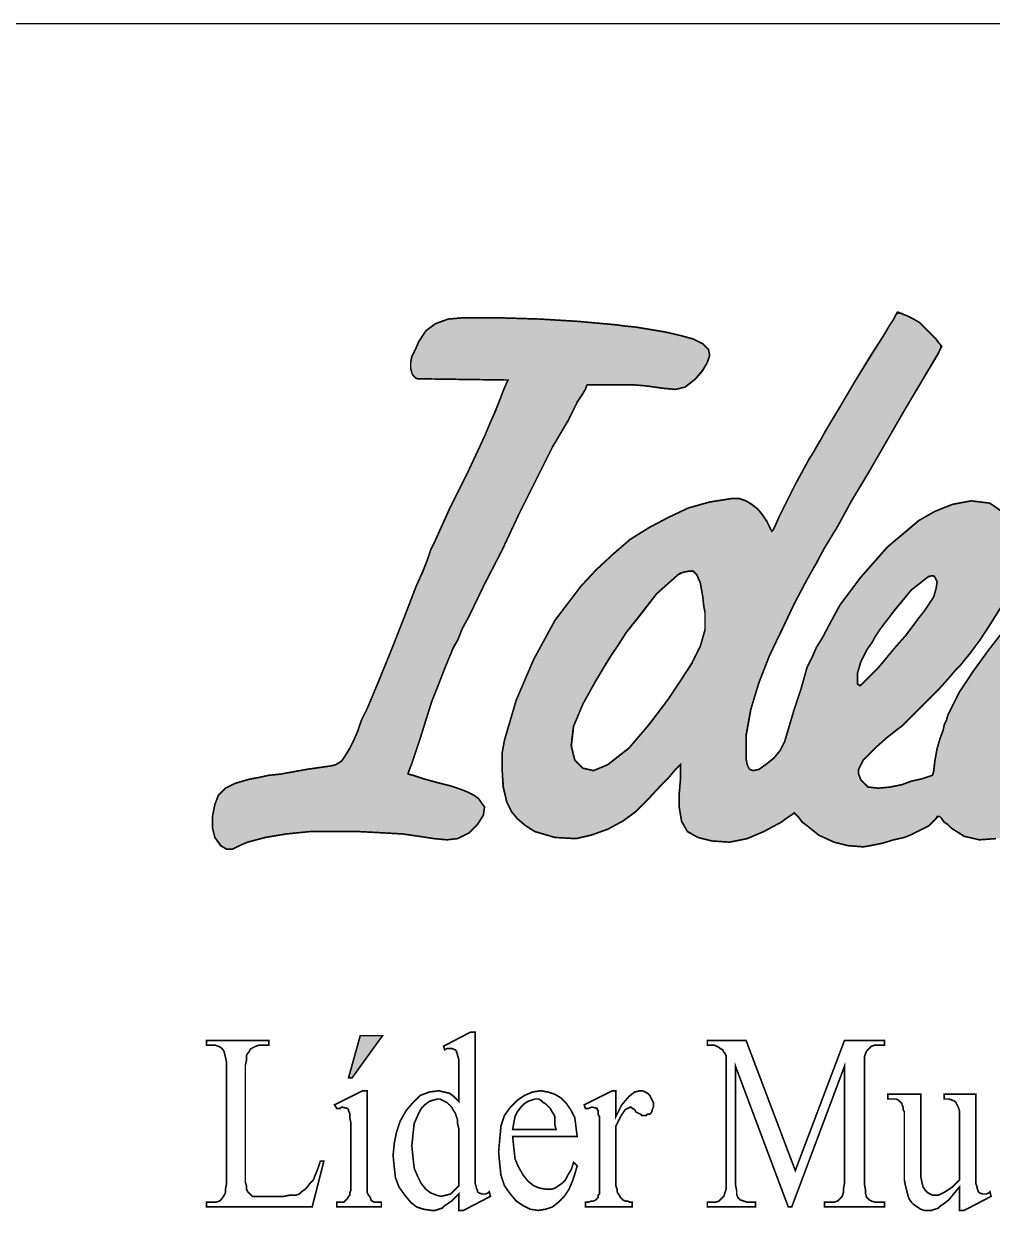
# Model space of a CAD drawing. Extents: x -87147 to -82947, y 23571 to 29511.
# Drawn here: x -86236.7 to -85987, y 24365.4 to 24671.5 of the extents above; entities that cross this region are included whole.
import ezdxf

# ---------------------------------------------------------------- set-up
doc = ezdxf.new("R2010")
doc.units = 0
doc.header["$LTSCALE"] = 200
doc.header["$MEASUREMENT"] = 0
doc.layers.get('0').update_dxf_attribs({"linetype": 'CONTINUOUS'})
for name, color, linetype in [('CAMADA_1', 7, 'CONTINUOUS'), ('FINA', 7, 'CONTINUOUS'), ('RAHMEN07', 5, 'CONTINUOUS')]:
    doc.layers.add(name, color=color, linetype=linetype)

msp = doc.modelspace()

# ---------------------------------------------------------------- hatches: boundary and pattern name
at = {"linetype": 'CONTINUOUS'}
h = msp.add_hatch(color=5, dxfattribs=at)
h.paths.add_polyline_path([(-86044.456, 24508.584), (-86047.177, 24501.631), (-86049.293, 24494.677), (-86050.502, 24488.026), (-86050.502, 24481.98), (-86050.2, 24480.468), (-86049.595, 24479.259), (-86048.689, 24478.956), (-86047.177, 24479.259), (-86045.06, 24480.77), (-86043.246, 24482.282), (-86041.735, 24484.096), (-86040.526, 24486.515), (-86039.619, 24489.538), (-86038.107, 24494.677), (-86036.293, 24500.119), (-86034.781, 24505.561), (-86034.177, 24506.77), (-86033.27, 24508.584), (-86032.363, 24510.7), (-86030.851, 24513.119), (-86028.13, 24518.259), (-86026.316, 24521.584), (-86020.874, 24528.84), (-86013.921, 24536.7), (-86009.991, 24540.026), (-86006.061, 24543.351), (-86001.828, 24545.77), (-85997.293, 24547.584), (-85992.456, 24548.491), (-85987.619, 24547.886), (-85983.688, 24545.165), (-85980.665, 24540.933), (-85979.759, 24536.7), (-85980.363, 24531.863), (-85982.177, 24527.026), (-85984.294, 24521.886), (-85987.317, 24517.049), (-85990.037, 24512.816), (-85992.758, 24509.189), (-85995.177, 24506.166), (-85996.387, 24504.956), (-85998.201, 24502.84), (-86000.619, 24500.119), (-86003.34, 24497.399), (-86006.061, 24494.677), (-86008.48, 24492.258), (-86010.294, 24490.445), (-86011.503, 24489.538), (-86014.223, 24487.421), (-86016.945, 24485.003), (-86019.06, 24482.887), (-86020.27, 24481.677), (-86020.874, 24480.468), (-86021.479, 24479.259), (-86021.479, 24478.05), (-86020.874, 24476.538), (-86019.06, 24474.724), (-86016.34, 24474.422), (-86013.317, 24474.724), (-86010.294, 24475.328), (-86007.875, 24476.236), (-86005.154, 24476.841), (-86003.34, 24477.445), (-86002.433, 24477.747), (-86002.13, 24478.654), (-86001.828, 24481.375), (-86001.224, 24484.701), (-86000.317, 24487.724), (-85999.712, 24489.235), (-85999.41, 24490.747), (-85998.804, 24491.956), (-85998.503, 24493.166), (-85995.479, 24499.212), (-85991.851, 24504.654), (-85987.921, 24510.096), (-85983.688, 24515.538), (-85974.015, 24525.515), (-85963.433, 24534.886), (-85958.898, 24538.514), (-85954.363, 24541.235), (-85949.526, 24543.653), (-85944.386, 24544.863), (-85939.852, 24545.165), (-85934.41, 24544.561), (-85931.689, 24543.653), (-85929.875, 24542.445), (-85928.665, 24540.933), (-85928.363, 24538.514), (-85928.665, 24537.305), (-85928.968, 24536.096), (-85929.27, 24535.189), (-85929.27, 24533.677), (-85928.968, 24532.77), (-85927.759, 24531.561), (-85926.851, 24531.561), (-85925.642, 24531.863), (-85923.95, 24532.71), (-85922.057, 24532.079), (-85920.758, 24530.129), (-85921.108, 24527.329), (-85921.712, 24523.7), (-85922.922, 24519.77), (-85924.433, 24515.538), (-85926.247, 24511.305), (-85927.456, 24507.375), (-85928.968, 24504.654), (-85929.573, 24503.142), (-85931.084, 24499.817), (-85932.596, 24496.491), (-85934.107, 24493.166), (-85935.619, 24489.84), (-85936.224, 24488.329), (-85936.829, 24486.515), (-85937.131, 24484.701), (-85937.131, 24482.887), (-85936.829, 24481.677), (-85935.922, 24481.073), (-85934.712, 24481.375), (-85933.503, 24481.98), (-85930.479, 24485.003), (-85927.456, 24489.235), (-85924.736, 24493.77), (-85922.922, 24497.399), (-85916.271, 24510.398), (-85909.62, 24523.7), (-85902.968, 24537.002), (-85896.317, 24550.003), (-85893.596, 24555.142), (-85890.573, 24560.886), (-85886.945, 24567.235), (-85882.713, 24573.584), (-85878.177, 24579.933), (-85873.341, 24585.375), (-85868.201, 24589.607), (-85862.759, 24592.631), (-85859.736, 24593.537), (-85856.713, 24593.537), (-85853.689, 24592.932), (-85851.573, 24591.118), (-85850.062, 24587.793), (-85849.759, 24583.863), (-85850.364, 24580.235), (-85851.573, 24576.002), (-85854.596, 24567.84), (-85858.224, 24559.979), (-85862.155, 24552.421), (-85866.69, 24545.165), (-85868.201, 24542.747), (-85870.922, 24539.119), (-85874.55, 24534.282), (-85879.085, 24528.538), (-85888.457, 24516.143), (-85896.922, 24504.654), (-85901.154, 24498.305), (-85904.48, 24491.956), (-85906.597, 24485.306), (-85907.503, 24478.05), (-85907.201, 24474.422), (-85906.597, 24470.189), (-85905.387, 24465.957), (-85902.968, 24462.934), (-85902.364, 24462.631), (-85901.759, 24462.026), (-85901.154, 24461.724), (-85900.246, 24461.269), (-85899.139, 24459.608), (-85899.643, 24458.096), (-85900.126, 24456.645), (-85900.852, 24456.281), (-85901.457, 24455.678), (-85905.084, 24453.561), (-85909.317, 24452.957), (-85913.55, 24453.864), (-85917.177, 24455.678), (-85919.596, 24457.491), (-85921.108, 24459.911), (-85922.014, 24462.631), (-85922.619, 24465.957), (-85922.922, 24468.374), (-85922.922, 24470.491), (-85923.3, 24473.136), (-85924.131, 24472.305), (-85925.945, 24470.189), (-85928.665, 24467.771), (-85930.782, 24465.654), (-85932.144, 24464.293), (-85933.503, 24463.84), (-85934.107, 24463.235), (-85937.735, 24461.421), (-85941.968, 24460.514), (-85946.2, 24460.817), (-85950.433, 24462.631), (-85951.34, 24463.538), (-85952.549, 24464.748), (-85953.456, 24466.561), (-85954.062, 24468.374), (-85954.665, 24468.98), (-85954.062, 24470.189), (-85953.766, 24483.182), (-85956.177, 24480.77), (-85958.596, 24478.05), (-85961.317, 24475.328), (-85966.154, 24470.491), (-85970.991, 24466.863), (-85976.131, 24463.84), (-85982.177, 24462.026), (-85986.108, 24461.421), (-85990.34, 24461.12), (-85994.27, 24462.026), (-85997.596, 24464.143), (-85998.503, 24465.049), (-85999.41, 24465.654), (-86000.014, 24466.561), (-86000.619, 24467.166), (-86000.922, 24467.166), (-86002.433, 24465.654), (-86003.34, 24464.748), (-86004.549, 24464.143), (-86006.363, 24463.235), (-86008.177, 24462.328), (-86009.689, 24461.724), (-86012.41, 24461.12), (-86015.433, 24460.212), (-86018.456, 24459.608), (-86020.27, 24459.305), (-86024.201, 24459.608), (-86027.828, 24460.514), (-86031.758, 24462.328), (-86034.781, 24464.748), (-86035.991, 24465.654), (-86036.898, 24466.863), (-86037.804, 24467.771), (-86038.047, 24468.012), (-86039.317, 24467.166), (-86040.223, 24466.561), (-86041.432, 24465.654), (-86045.968, 24463.235), (-86050.2, 24461.421), (-86054.736, 24460.514), (-86059.27, 24460.817), (-86062.898, 24461.724), (-86065.619, 24463.235), (-86067.13, 24465.957), (-86067.735, 24469.584), (-86067.735, 24472.91), (-86067.432, 24476.538), (-86067.432, 24479.259), (-86067.432, 24480.468), (-86068.944, 24478.956), (-86070.455, 24477.142), (-86072.269, 24475.328), (-86076.2, 24471.096), (-86078.921, 24468.374), (-86082.246, 24465.957), (-86086.177, 24463.84), (-86090.409, 24462.328), (-86094.339, 24461.421), (-86099.781, 24461.724), (-86104.921, 24463.235), (-86107.34, 24464.748), (-86109.456, 24466.561), (-86110.967, 24468.374), (-86112.177, 24470.794), (-86113.084, 24474.724), (-86113.386, 24479.259), (-86113.386, 24483.492), (-86112.781, 24486.817), (-86109.758, 24497.096), (-86105.223, 24507.677), (-86099.781, 24517.653), (-86093.13, 24526.421), (-86089.2, 24530.654), (-86084.968, 24534.584), (-86080.432, 24538.514), (-86075.595, 24541.537), (-86070.455, 24544.259), (-86065.316, 24546.676), (-86059.875, 24548.189), (-86054.13, 24549.095), (-86052.316, 24549.095), (-86050.502, 24548.491), (-86048.991, 24547.584), (-86047.479, 24546.374), (-86046.27, 24544.863), (-86045.06, 24543.049), (-86044.154, 24541.235), (-86043.851, 24540.631), (-86043.549, 24540.933), (-86042.945, 24542.142), (-86042.037, 24544.259), (-86040.828, 24546.676), (-86037.804, 24552.723), (-86034.177, 24559.375), (-86033.572, 24560.281), (-86032.665, 24561.794), (-86031.456, 24563.909), (-86029.944, 24566.631), (-86026.316, 24572.677), (-86022.387, 24579.328), (-86018.456, 24585.677), (-86014.828, 24591.421), (-86013.619, 24593.537), (-86012.41, 24595.351), (-86011.442, 24597.286), (-86009.991, 24596.56), (-86009.084, 24596.258), (-86007.27, 24595.351), (-86005.758, 24594.445), (-86004.247, 24592.932), (-86002.433, 24591.118), (-86001.526, 24590.212), (-86000.921, 24589.305), (-86000.015, 24588.397), (-86000.921, 24586.584), (-86009.689, 24571.77), (-86018.758, 24556.049), (-86023.293, 24548.491), (-86026.921, 24541.839), (-86030.247, 24536.398), (-86032.363, 24532.468), (-86035.084, 24527.63), (-86038.107, 24521.886), (-86041.131, 24515.538)])
h.paths.add_polyline_path([(-85891.782, 24530.049), (-85891.782, 24531.561), (-85890.876, 24534.282), (-85889.968, 24537.002), (-85889.061, 24538.816), (-85887.55, 24541.839), (-85885.736, 24545.77), (-85883.62, 24550.003), (-85881.201, 24554.538), (-85878.48, 24559.072), (-85876.061, 24563.002), (-85873.643, 24566.631), (-85871.224, 24569.048), (-85870.318, 24569.956), (-85869.107, 24571.165), (-85868.201, 24571.165), (-85868.504, 24570.561), (-85869.108, 24568.445), (-85870.317, 24565.421), (-85871.829, 24562.095), (-85873.341, 24558.771), (-85874.852, 24555.444), (-85876.061, 24552.723), (-85876.968, 24550.909), (-85879.689, 24545.77), (-85882.713, 24540.328), (-85886.34, 24535.189), (-85890.876, 24530.654)], flags=16)
h.paths.add_polyline_path([(-85951.038, 24519.77), (-85952.247, 24518.561), (-85954.363, 24516.444), (-85956.479, 24514.329), (-85958.596, 24512.212), (-85959.805, 24510.7), (-85961.317, 24509.189), (-85962.224, 24507.677), (-85962.526, 24506.166), (-85962.224, 24504.956), (-85961.317, 24504.352), (-85960.41, 24504.049), (-85958.541, 24503.583), (-85957.806, 24501.373), (-85959.201, 24499.514), (-85961.619, 24496.189), (-85965.247, 24491.654), (-85969.178, 24487.421), (-85972.201, 24484.398), (-85974.015, 24482.887), (-85976.131, 24481.073), (-85979.354, 24478.654), (-85980.969, 24478.654), (-85981.875, 24479.561), (-85982.707, 24480.395), (-85983.084, 24482.282), (-85983.529, 24484.504), (-85982.782, 24487.119), (-85981.875, 24489.538), (-85980.665, 24491.654), (-85979.698, 24494.073), (-85978.247, 24495.886), (-85976.735, 24498.305), (-85975.224, 24500.723), (-85971.898, 24505.561), (-85969.178, 24509.189), (-85966.456, 24512.515), (-85962.829, 24516.747), (-85958.898, 24521.282), (-85955.27, 24524.306), (-85954.665, 24524.607), (-85953.305, 24525.515), (-85952.549, 24525.515), (-85950.969, 24525.91), (-85950.131, 24523.399), (-85950.131, 24522.189), (-85950.131, 24521.132)], flags=16)
h.paths.add_polyline_path([(-86001.224, 24527.63), (-86001.526, 24525.817), (-86002.13, 24523.7), (-86003.34, 24521.886), (-86004.549, 24520.072), (-86005.758, 24518.561), (-86007.572, 24516.143), (-86009.386, 24513.724), (-86011.805, 24511.003), (-86016.34, 24505.561), (-86019.968, 24501.933), (-86020.573, 24501.328), (-86021.176, 24500.723), (-86021.782, 24501.328), (-86021.782, 24504.049), (-86020.874, 24507.073), (-86019.364, 24510.096), (-86017.851, 24512.212), (-86017.247, 24513.421), (-86016.037, 24515.236), (-86014.223, 24517.653), (-86012.107, 24520.375), (-86007.875, 24525.515), (-86003.258, 24529.142), (-86001.979, 24529.142)], flags=16)
h.paths.add_polyline_path([(-86061.084, 24515.236), (-86062.293, 24511.003), (-86064.409, 24506.77), (-86067.13, 24502.537), (-86070.758, 24497.096), (-86075.595, 24490.747), (-86080.735, 24484.701), (-86086.177, 24480.468), (-86089.805, 24478.956), (-86092.526, 24479.561), (-86094.642, 24481.677), (-86095.549, 24485.306), (-86094.944, 24490.445), (-86092.526, 24496.189), (-86089.502, 24501.631), (-86086.782, 24506.166), (-86085.27, 24508.584), (-86083.456, 24511.305), (-86081.339, 24514.63), (-86078.619, 24517.956), (-86073.479, 24524.607), (-86067.51, 24529.913), (-86064.309, 24530.553), (-86063.199, 24529.444), (-86062.293, 24527.329), (-86061.689, 24524.003), (-86061.386, 24521.282), (-86061.084, 24519.77)], flags=16)
at = {"layer": 'RAHMEN07', "linetype": 'CONTINUOUS'}
msp.add_hatch(color=256, dxfattribs=at).paths.add_polyline_path([(-86131.525, 24496.794), (-86129.711, 24501.328), (-86128.2, 24505.259), (-86126.688, 24508.887), (-86126.084, 24510.398), (-86124.874, 24512.515), (-86123.665, 24515.538), (-86121.851, 24518.863), (-86117.92, 24527.026), (-86113.386, 24535.793), (-86109.154, 24544.863), (-86104.921, 24553.328), (-86103.107, 24556.956), (-86101.595, 24559.979), (-86100.386, 24562.398), (-86099.478, 24563.909), (-86096.455, 24569.048), (-86094.037, 24573.887), (-86092.828, 24575.701), (-86091.921, 24577.211), (-86091.517, 24578.421), (-86090.712, 24578.421), (-86089.502, 24578.421), (-86087.385, 24578.421), (-86084.968, 24578.421), (-86079.828, 24578.421), (-86076.2, 24578.119), (-86071.967, 24577.515), (-86068.642, 24577.211), (-86066.223, 24577.816), (-86063.502, 24579.933), (-86061.689, 24582.049), (-86060.479, 24584.165), (-86059.875, 24585.979), (-86060.176, 24587.491), (-86061.689, 24589.002), (-86064.107, 24590.212), (-86067.432, 24591.118), (-86071.363, 24592.026), (-86074.991, 24592.631), (-86078.619, 24593.235), (-86081.642, 24593.537), (-86083.758, 24593.84), (-86093.735, 24594.746), (-86103.711, 24595.351), (-86113.688, 24595.654), (-86123.665, 24595.654), (-86127.293, 24595.351), (-86130.618, 24594.142), (-86133.037, 24592.328), (-86134.85, 24589.607), (-86135.758, 24587.491), (-86136.664, 24585.677), (-86136.967, 24584.165), (-86136.967, 24582.654), (-86136.664, 24581.444), (-86136.363, 24580.839), (-86135.758, 24580.235), (-86135.154, 24579.933), (-86134.85, 24579.933), (-86134.549, 24579.933), (-86134.246, 24579.933), (-86133.641, 24579.933), (-86111.874, 24579.63), (-86112.177, 24579.025), (-86113.084, 24576.91), (-86113.991, 24574.491), (-86115.2, 24571.468), (-86116.409, 24568.747), (-86117.92, 24565.119), (-86120.037, 24560.584), (-86122.153, 24556.049), (-86126.99, 24546.374), (-86130.921, 24537.608), (-86131.827, 24535.793), (-86132.734, 24533.073), (-86133.944, 24530.049), (-86135.455, 24526.723), (-86138.478, 24518.863), (-86141.804, 24510.398), (-86145.13, 24502.236), (-86148.153, 24494.98), (-86149.665, 24491.956), (-86150.571, 24489.235), (-86151.479, 24487.119), (-86152.084, 24485.91), (-86152.688, 24484.701), (-86153.594, 24483.189), (-86154.804, 24481.375), (-86156.316, 24480.468), (-86157.525, 24480.165), (-86163.874, 24479.259), (-86170.526, 24478.05), (-86173.549, 24477.747), (-86176.269, 24477.142), (-86178.083, 24476.841), (-86179.292, 24476.538), (-86182.316, 24475.631), (-86184.734, 24474.422), (-86186.548, 24472.608), (-86187.456, 24470.189), (-86188.059, 24467.166), (-86188.059, 24464.143), (-86187.456, 24461.724), (-86185.943, 24459.608), (-86184.432, 24458.701), (-86182.92, 24458.701), (-86181.106, 24459.608), (-86178.99, 24460.514), (-86174.455, 24461.724), (-86169.013, 24462.631), (-86162.967, 24463.235), (-86156.618, 24463.235), (-86150.269, 24463.235), (-86144.525, 24462.934), (-86139.083, 24462.631), (-86134.85, 24462.026), (-86130.921, 24461.421), (-86127.595, 24461.12), (-86124.874, 24461.421), (-86121.851, 24462.934), (-86119.734, 24465.049), (-86118.223, 24467.468), (-86117.92, 24469.584), (-86119.433, 24471.701), (-86120.642, 24472.608), (-86122.456, 24473.514), (-86124.874, 24474.422), (-86126.688, 24475.026), (-86130.316, 24475.933), (-86133.641, 24476.841), (-86136.363, 24477.747), (-86137.665, 24478.073), (-86137.27, 24479.259), (-86136.664, 24480.77), (-86136.06, 24482.584), (-86134.549, 24487.119), (-86133.037, 24491.956)])

# ---------------------------------------------------------------- linework, layer by layer
at = {"color": 5, "linetype": 'CONTINUOUS'}
for points in [[(-85986.108, 24461.421), (-85990.34, 24461.12), (-85994.27, 24462.026), (-85997.596, 24464.143), (-85998.503, 24465.049), (-85999.41, 24465.654), (-86000.014, 24466.561), (-86000.619, 24467.166), (-86000.922, 24467.166), (-86002.433, 24465.654), (-86003.34, 24464.748), (-86004.549, 24464.143), (-86006.363, 24463.235), (-86008.177, 24462.328), (-86009.689, 24461.724), (-86012.41, 24461.12), (-86015.433, 24460.212), (-86018.456, 24459.608), (-86020.27, 24459.305), (-86024.201, 24459.608), (-86027.828, 24460.514), (-86031.758, 24462.328), (-86034.781, 24464.748), (-86035.991, 24465.654), (-86036.898, 24466.863), (-86037.804, 24467.771), (-86038.047, 24468.012), (-86039.317, 24467.166), (-86040.223, 24466.561), (-86041.432, 24465.654), (-86045.968, 24463.235), (-86050.2, 24461.421), (-86054.736, 24460.514), (-86059.27, 24460.817), (-86062.898, 24461.724), (-86065.619, 24463.235), (-86067.13, 24465.957), (-86067.735, 24469.584), (-86067.735, 24472.91), (-86067.432, 24476.538), (-86067.432, 24479.259), (-86067.432, 24480.468), (-86068.944, 24478.956), (-86070.455, 24477.142), (-86072.269, 24475.328), (-86076.2, 24471.096), (-86078.921, 24468.374), (-86082.246, 24465.957), (-86086.177, 24463.84), (-86090.409, 24462.328), (-86094.339, 24461.421), (-86099.781, 24461.724), (-86104.921, 24463.235), (-86107.34, 24464.748), (-86109.456, 24466.561), (-86110.967, 24468.374), (-86112.177, 24470.794), (-86113.084, 24474.724), (-86113.386, 24479.259), (-86113.386, 24483.492), (-86112.781, 24486.817), (-86109.758, 24497.096), (-86105.223, 24507.677), (-86099.781, 24517.653), (-86093.13, 24526.421), (-86089.2, 24530.654), (-86084.968, 24534.584), (-86080.432, 24538.514), (-86075.595, 24541.537), (-86070.455, 24544.259), (-86065.316, 24546.676), (-86059.875, 24548.189), (-86054.13, 24549.095), (-86052.316, 24549.095), (-86050.502, 24548.491), (-86048.991, 24547.584), (-86047.479, 24546.374), (-86046.27, 24544.863), (-86045.06, 24543.049), (-86044.154, 24541.235), (-86043.851, 24540.631), (-86043.549, 24540.933), (-86042.945, 24542.142), (-86042.037, 24544.259), (-86040.828, 24546.676), (-86037.804, 24552.723), (-86034.177, 24559.375), (-86033.572, 24560.281), (-86032.665, 24561.794), (-86031.456, 24563.909), (-86029.944, 24566.631), (-86026.316, 24572.677), (-86022.387, 24579.328), (-86018.456, 24585.677), (-86014.828, 24591.421), (-86013.619, 24593.537), (-86012.41, 24595.351), (-86011.442, 24597.286), (-86009.991, 24596.56), (-86009.084, 24596.258), (-86007.27, 24595.351), (-86005.758, 24594.445), (-86004.247, 24592.932), (-86002.433, 24591.118), (-86001.526, 24590.212), (-86000.921, 24589.305), (-86000.015, 24588.397), (-86000.921, 24586.584), (-86009.689, 24571.77), (-86018.758, 24556.049), (-86023.293, 24548.491), (-86026.921, 24541.839), (-86030.247, 24536.398), (-86032.363, 24532.468), (-86035.084, 24527.63), (-86038.107, 24521.886), (-86041.131, 24515.538), (-86044.456, 24508.584), (-86047.177, 24501.631), (-86049.293, 24494.677), (-86050.502, 24488.026), (-86050.502, 24481.98), (-86050.2, 24480.468), (-86049.595, 24479.259), (-86048.689, 24478.956), (-86047.177, 24479.259), (-86045.06, 24480.77), (-86043.246, 24482.282), (-86041.735, 24484.096), (-86040.526, 24486.515), (-86039.619, 24489.538), (-86038.107, 24494.677), (-86036.293, 24500.119), (-86034.781, 24505.561), (-86034.177, 24506.77), (-86033.27, 24508.584), (-86032.363, 24510.7), (-86030.851, 24513.119), (-86028.13, 24518.259), (-86026.316, 24521.584), (-86020.874, 24528.84), (-86013.921, 24536.7), (-86009.991, 24540.026), (-86006.061, 24543.351), (-86001.828, 24545.77), (-85997.293, 24547.584), (-85992.456, 24548.491), (-85987.619, 24547.886), (-85983.688, 24545.165)], [(-85984.294, 24521.886), (-85987.317, 24517.049), (-85990.037, 24512.816), (-85992.758, 24509.189), (-85995.177, 24506.166), (-85996.387, 24504.956), (-85998.201, 24502.84), (-86000.619, 24500.119), (-86003.34, 24497.399), (-86006.061, 24494.677), (-86008.48, 24492.258), (-86010.294, 24490.445), (-86011.503, 24489.538), (-86014.223, 24487.421), (-86016.945, 24485.003), (-86019.06, 24482.887), (-86020.27, 24481.677), (-86020.874, 24480.468), (-86021.479, 24479.259), (-86021.479, 24478.05), (-86020.874, 24476.538), (-86019.06, 24474.724), (-86016.34, 24474.422), (-86013.317, 24474.724), (-86010.294, 24475.328), (-86007.875, 24476.236), (-86005.154, 24476.841), (-86003.34, 24477.445), (-86002.433, 24477.747), (-86002.13, 24478.654), (-86001.828, 24481.375), (-86001.224, 24484.701), (-86000.317, 24487.724), (-85999.712, 24489.235), (-85999.41, 24490.747), (-85998.804, 24491.956), (-85998.503, 24493.166), (-85995.479, 24499.212), (-85991.851, 24504.654), (-85987.921, 24510.096), (-85983.688, 24515.538)]]:
    msp.add_lwpolyline(points, dxfattribs=at)
for points in [[(-86061.084, 24515.236), (-86062.293, 24511.003), (-86064.409, 24506.77), (-86067.13, 24502.537), (-86070.758, 24497.096), (-86075.595, 24490.747), (-86080.735, 24484.701), (-86086.177, 24480.468), (-86089.805, 24478.956), (-86092.526, 24479.561), (-86094.642, 24481.677), (-86095.549, 24485.306), (-86094.944, 24490.445), (-86092.526, 24496.189), (-86089.502, 24501.631), (-86086.782, 24506.166), (-86085.27, 24508.584), (-86083.456, 24511.305), (-86081.339, 24514.63), (-86078.619, 24517.956), (-86073.479, 24524.607), (-86067.51, 24529.913), (-86064.309, 24530.553), (-86063.199, 24529.444), (-86062.293, 24527.329), (-86061.689, 24524.003), (-86061.386, 24521.282), (-86061.084, 24519.77)], [(-86001.224, 24527.63), (-86001.526, 24525.817), (-86002.13, 24523.7), (-86003.34, 24521.886), (-86004.549, 24520.072), (-86005.758, 24518.561), (-86007.572, 24516.143), (-86009.386, 24513.724), (-86011.805, 24511.003), (-86016.34, 24505.561), (-86019.968, 24501.933), (-86020.573, 24501.328), (-86021.176, 24500.723), (-86021.782, 24501.328), (-86021.782, 24504.049), (-86020.874, 24507.073), (-86019.364, 24510.096), (-86017.851, 24512.212), (-86017.247, 24513.421), (-86016.037, 24515.236), (-86014.223, 24517.653), (-86012.107, 24520.375), (-86007.875, 24525.515), (-86003.258, 24529.142), (-86001.979, 24529.142)]]:
    msp.add_lwpolyline(points, close=True, dxfattribs=at)
at = {"layer": 'CAMADA_1', "color": 5, "linetype": 'CONTINUOUS', "const_width": 0.42}
for points in [[(-86133.641, 24579.933), (-86111.874, 24579.63), (-86112.177, 24579.025), (-86113.084, 24576.91), (-86113.991, 24574.491), (-86115.2, 24571.468), (-86116.409, 24568.747), (-86117.92, 24565.119), (-86120.037, 24560.584), (-86122.153, 24556.049), (-86126.99, 24546.374), (-86130.921, 24537.608), (-86131.827, 24535.793), (-86132.734, 24533.073), (-86133.944, 24530.049), (-86135.455, 24526.723), (-86138.478, 24518.863), (-86141.804, 24510.398), (-86145.13, 24502.236), (-86148.153, 24494.98), (-86149.665, 24491.956), (-86150.571, 24489.235), (-86151.479, 24487.119), (-86152.084, 24485.91), (-86152.688, 24484.701), (-86153.594, 24483.189), (-86154.804, 24481.375), (-86156.316, 24480.468), (-86157.525, 24480.165), (-86163.874, 24479.259), (-86170.526, 24478.05), (-86173.549, 24477.747), (-86176.269, 24477.142), (-86178.083, 24476.841), (-86179.292, 24476.538), (-86182.316, 24475.631), (-86184.734, 24474.422), (-86186.548, 24472.608), (-86187.456, 24470.189), (-86188.059, 24467.166), (-86188.059, 24464.143), (-86187.456, 24461.724), (-86185.943, 24459.608), (-86184.432, 24458.701), (-86182.92, 24458.701), (-86181.106, 24459.608), (-86178.99, 24460.514), (-86174.455, 24461.724), (-86169.013, 24462.631), (-86162.967, 24463.235), (-86156.618, 24463.235), (-86150.269, 24463.235), (-86144.525, 24462.934), (-86139.083, 24462.631), (-86134.85, 24462.026), (-86130.921, 24461.421), (-86127.595, 24461.12), (-86124.874, 24461.421), (-86121.851, 24462.934), (-86119.734, 24465.049), (-86118.223, 24467.468), (-86117.92, 24469.584), (-86119.433, 24471.701), (-86120.642, 24472.608), (-86122.456, 24473.514), (-86124.874, 24474.422), (-86126.688, 24475.026), (-86130.316, 24475.933), (-86133.641, 24476.841), (-86136.363, 24477.747), (-86137.572, 24478.05), (-86137.572, 24478.352), (-86137.27, 24479.259), (-86136.664, 24480.77), (-86136.06, 24482.584), (-86134.549, 24487.119), (-86133.037, 24491.956), (-86131.525, 24496.794), (-86129.711, 24501.328), (-86128.2, 24505.259), (-86126.688, 24508.887), (-86126.084, 24510.398), (-86124.874, 24512.515), (-86123.665, 24515.538), (-86121.851, 24518.863), (-86117.92, 24527.026), (-86113.386, 24535.793), (-86109.154, 24544.863), (-86104.921, 24553.328), (-86103.107, 24556.956), (-86101.595, 24559.979), (-86100.386, 24562.398), (-86099.478, 24563.909), (-86096.455, 24569.048), (-86094.037, 24573.887), (-86092.828, 24575.701), (-86091.921, 24577.211), (-86091.618, 24578.119), (-86091.316, 24578.421), (-86090.712, 24578.421), (-86089.502, 24578.421), (-86087.385, 24578.421), (-86084.968, 24578.421), (-86079.828, 24578.421), (-86076.2, 24578.119), (-86071.967, 24577.515), (-86068.642, 24577.211), (-86066.223, 24577.816), (-86063.502, 24579.933), (-86061.689, 24582.049), (-86060.479, 24584.165), (-86059.875, 24585.979), (-86060.176, 24587.491), (-86061.689, 24589.002), (-86064.107, 24590.212), (-86067.432, 24591.118), (-86071.363, 24592.026), (-86074.991, 24592.631), (-86078.619, 24593.235), (-86081.642, 24593.537), (-86083.758, 24593.84), (-86093.735, 24594.746), (-86103.711, 24595.351), (-86113.688, 24595.654), (-86123.665, 24595.654), (-86127.293, 24595.351), (-86130.618, 24594.142), (-86133.037, 24592.328), (-86134.85, 24589.607), (-86135.758, 24587.491), (-86136.664, 24585.677), (-86136.967, 24584.165), (-86136.967, 24582.654), (-86136.664, 24581.444), (-86136.363, 24580.839), (-86135.758, 24580.235), (-86135.154, 24579.933), (-86134.85, 24579.933), (-86134.549, 24579.933), (-86134.246, 24579.933), (-86133.641, 24579.933)], [(-85983.688, 24545.165), (-85987.619, 24547.886), (-85992.456, 24548.491), (-85997.293, 24547.584), (-86001.828, 24545.77), (-86006.061, 24543.351), (-86009.991, 24540.026), (-86013.921, 24536.7), (-86020.874, 24528.84), (-86026.316, 24521.584), (-86028.13, 24518.259), (-86030.851, 24513.119), (-86032.363, 24510.7), (-86033.27, 24508.584), (-86034.177, 24506.77), (-86034.781, 24505.561), (-86036.293, 24500.119), (-86038.107, 24494.677), (-86039.619, 24489.538), (-86040.526, 24486.515), (-86041.735, 24484.096), (-86043.246, 24482.282), (-86045.06, 24480.77), (-86047.177, 24479.259), (-86048.689, 24478.956), (-86049.595, 24479.259), (-86050.2, 24480.468), (-86050.502, 24481.98), (-86050.502, 24488.026), (-86049.293, 24494.677), (-86047.177, 24501.631), (-86044.456, 24508.584), (-86041.131, 24515.538), (-86038.107, 24521.886), (-86035.084, 24527.63), (-86032.363, 24532.468), (-86030.247, 24536.398), (-86026.921, 24541.839), (-86023.293, 24548.491), (-86018.758, 24556.049), (-86009.689, 24571.77), (-86000.921, 24586.584), (-86000.317, 24587.793), (-86000.317, 24588.7), (-86000.921, 24589.305), (-86001.526, 24590.212), (-86002.433, 24591.118), (-86004.247, 24592.932), (-86005.758, 24594.445), (-86007.27, 24595.351), (-86009.084, 24596.258), (-86009.991, 24596.56), (-86010.596, 24596.863), (-86010.898, 24596.863), (-86011.503, 24596.863), (-86011.805, 24596.56), (-86012.41, 24595.351), (-86013.619, 24593.537), (-86014.828, 24591.421), (-86018.456, 24585.677), (-86022.387, 24579.328), (-86026.316, 24572.677), (-86029.944, 24566.631), (-86031.456, 24563.909), (-86032.665, 24561.794), (-86033.572, 24560.281), (-86034.177, 24559.375), (-86037.804, 24552.723), (-86040.828, 24546.676), (-86042.037, 24544.259), (-86042.945, 24542.142), (-86043.549, 24540.933), (-86043.851, 24540.631), (-86044.154, 24541.235), (-86045.06, 24543.049), (-86046.27, 24544.863), (-86047.479, 24546.374), (-86048.991, 24547.584), (-86050.502, 24548.491), (-86052.316, 24549.095), (-86054.13, 24549.095), (-86059.875, 24548.189), (-86065.316, 24546.676), (-86070.455, 24544.259), (-86075.595, 24541.537), (-86080.432, 24538.514), (-86084.968, 24534.584), (-86089.2, 24530.654), (-86093.13, 24526.421), (-86099.781, 24517.653), (-86105.223, 24507.677), (-86109.758, 24497.096), (-86112.781, 24486.817), (-86113.386, 24483.492), (-86113.386, 24479.259), (-86113.084, 24474.724), (-86112.177, 24470.794), (-86110.967, 24468.374), (-86109.456, 24466.561), (-86107.34, 24464.748), (-86104.921, 24463.235), (-86099.781, 24461.724), (-86094.339, 24461.421), (-86090.409, 24462.328), (-86086.177, 24463.84), (-86082.246, 24465.957), (-86078.921, 24468.374), (-86076.2, 24471.096), (-86072.269, 24475.328), (-86070.455, 24477.142), (-86068.944, 24478.956), (-86067.735, 24480.165), (-86067.432, 24480.468), (-86067.432, 24479.259), (-86067.432, 24476.538), (-86067.735, 24472.91), (-86067.735, 24469.584), (-86067.13, 24465.957), (-86065.619, 24463.235), (-86062.898, 24461.724), (-86059.27, 24460.817), (-86054.736, 24460.514), (-86050.2, 24461.421), (-86045.968, 24463.235), (-86041.432, 24465.654), (-86040.223, 24466.561), (-86039.317, 24467.166), (-86038.409, 24467.771), (-86038.107, 24468.073), (-86037.804, 24467.771), (-86036.898, 24466.863), (-86035.991, 24465.654), (-86034.781, 24464.748), (-86031.758, 24462.328), (-86027.828, 24460.514), (-86024.201, 24459.608), (-86020.27, 24459.305), (-86018.456, 24459.608), (-86015.433, 24460.212), (-86012.41, 24461.12), (-86009.689, 24461.724), (-86008.177, 24462.328), (-86006.363, 24463.235), (-86004.549, 24464.143), (-86003.34, 24464.748), (-86002.433, 24465.654), (-86001.526, 24466.561), (-86001.224, 24467.166), (-86000.619, 24467.166), (-86000.014, 24466.561), (-85999.41, 24465.654), (-85998.503, 24465.049), (-85997.596, 24464.143), (-85994.27, 24462.026), (-85990.34, 24461.12), (-85986.108, 24461.421)], [(-86068.038, 24529.444), (-86066.829, 24530.049), (-86065.316, 24530.352), (-86064.107, 24530.352), (-86063.199, 24529.444), (-86062.293, 24527.329), (-86061.689, 24524.003), (-86061.386, 24521.282), (-86061.084, 24519.77), (-86061.084, 24515.236), (-86062.293, 24511.003), (-86064.409, 24506.77), (-86067.13, 24502.537), (-86070.758, 24497.096), (-86075.595, 24490.747), (-86080.735, 24484.701), (-86086.177, 24480.468), (-86089.805, 24478.956), (-86092.526, 24479.561), (-86094.642, 24481.677), (-86095.549, 24485.306), (-86094.944, 24490.445), (-86092.526, 24496.189), (-86089.502, 24501.631), (-86086.782, 24506.166), (-86085.27, 24508.584), (-86083.456, 24511.305), (-86081.339, 24514.63), (-86078.619, 24517.956), (-86073.479, 24524.607), (-86068.038, 24529.444)], [(-86002.735, 24529.142), (-86002.13, 24529.142), (-86001.828, 24528.84), (-86001.526, 24528.235), (-86001.224, 24527.63), (-86001.526, 24525.817), (-86002.13, 24523.7), (-86003.34, 24521.886), (-86004.549, 24520.072), (-86005.758, 24518.561), (-86007.572, 24516.143), (-86009.386, 24513.724), (-86011.805, 24511.003), (-86016.34, 24505.561), (-86019.968, 24501.933), (-86020.573, 24501.328), (-86020.874, 24501.026), (-86021.479, 24501.026), (-86021.782, 24501.328), (-86021.782, 24504.049), (-86020.874, 24507.073), (-86019.364, 24510.096), (-86017.851, 24512.212), (-86017.247, 24513.421), (-86016.037, 24515.236), (-86014.223, 24517.653), (-86012.107, 24520.375), (-86007.875, 24525.515), (-86003.643, 24528.84), (-86002.735, 24529.142)], [(-85983.688, 24515.538), (-85987.921, 24510.096), (-85991.851, 24504.654), (-85995.479, 24499.212), (-85998.503, 24493.166), (-85998.804, 24491.956), (-85999.41, 24490.747), (-85999.712, 24489.235), (-86000.317, 24487.724), (-86001.224, 24484.701), (-86001.828, 24481.375), (-86002.13, 24478.654), (-86002.433, 24477.747), (-86003.34, 24477.445), (-86005.154, 24476.841), (-86007.875, 24476.236), (-86010.294, 24475.328), (-86013.317, 24474.724), (-86016.34, 24474.422), (-86019.06, 24474.724), (-86020.874, 24476.538), (-86021.479, 24478.05), (-86021.479, 24479.259), (-86020.874, 24480.468), (-86020.27, 24481.677), (-86019.06, 24482.887), (-86016.945, 24485.003), (-86014.223, 24487.421), (-86011.503, 24489.538), (-86010.294, 24490.445), (-86008.48, 24492.258), (-86006.061, 24494.677), (-86003.34, 24497.399), (-86000.619, 24500.119), (-85998.201, 24502.84), (-85996.387, 24504.956), (-85995.177, 24506.166), (-85992.758, 24509.189), (-85990.037, 24512.816), (-85987.317, 24517.049), (-85984.294, 24521.886)]]:
    msp.add_lwpolyline(points, dxfattribs=at)
at = {"layer": 'CAMADA_1', "color": 5, "linetype": 'CONTINUOUS'}
msp.add_lwpolyline([(-86131.525, 24496.794), (-86129.711, 24501.328), (-86128.2, 24505.259), (-86126.688, 24508.887), (-86126.084, 24510.398), (-86124.874, 24512.515), (-86123.665, 24515.538), (-86121.851, 24518.863), (-86117.92, 24527.026), (-86113.386, 24535.793), (-86109.154, 24544.863), (-86104.921, 24553.328), (-86103.107, 24556.956), (-86101.595, 24559.979), (-86100.386, 24562.398), (-86099.478, 24563.909), (-86096.455, 24569.048), (-86094.037, 24573.887), (-86092.828, 24575.701), (-86091.921, 24577.211), (-86091.517, 24578.421), (-86090.712, 24578.421), (-86089.502, 24578.421), (-86087.385, 24578.421), (-86084.968, 24578.421), (-86079.828, 24578.421), (-86076.2, 24578.119), (-86071.967, 24577.515), (-86068.642, 24577.211), (-86066.223, 24577.816), (-86063.502, 24579.933), (-86061.689, 24582.049), (-86060.479, 24584.165), (-86059.875, 24585.979), (-86060.176, 24587.491), (-86061.689, 24589.002), (-86064.107, 24590.212), (-86067.432, 24591.118), (-86071.363, 24592.026), (-86074.991, 24592.631), (-86078.619, 24593.235), (-86081.642, 24593.537), (-86083.758, 24593.84), (-86093.735, 24594.746), (-86103.711, 24595.351), (-86113.688, 24595.654), (-86123.665, 24595.654), (-86127.293, 24595.351), (-86130.618, 24594.142), (-86133.037, 24592.328), (-86134.85, 24589.607), (-86135.758, 24587.491), (-86136.664, 24585.677), (-86136.967, 24584.165), (-86136.967, 24582.654), (-86136.664, 24581.444), (-86136.363, 24580.839), (-86135.758, 24580.235), (-86135.154, 24579.933), (-86134.85, 24579.933), (-86134.549, 24579.933), (-86134.246, 24579.933), (-86133.641, 24579.933), (-86111.874, 24579.63), (-86112.177, 24579.025), (-86113.084, 24576.91), (-86113.991, 24574.491), (-86115.2, 24571.468), (-86116.409, 24568.747), (-86117.92, 24565.119), (-86120.037, 24560.584), (-86122.153, 24556.049), (-86126.99, 24546.374), (-86130.921, 24537.608), (-86131.827, 24535.793), (-86132.734, 24533.073), (-86133.944, 24530.049), (-86135.455, 24526.723), (-86138.478, 24518.863), (-86141.804, 24510.398), (-86145.13, 24502.236), (-86148.153, 24494.98), (-86149.665, 24491.956), (-86150.571, 24489.235), (-86151.479, 24487.119), (-86152.084, 24485.91), (-86152.688, 24484.701), (-86153.594, 24483.189), (-86154.804, 24481.375), (-86156.316, 24480.468), (-86157.525, 24480.165), (-86163.874, 24479.259), (-86170.526, 24478.05), (-86173.549, 24477.747), (-86176.269, 24477.142), (-86178.083, 24476.841), (-86179.292, 24476.538), (-86182.316, 24475.631), (-86184.734, 24474.422), (-86186.548, 24472.608), (-86187.456, 24470.189), (-86188.059, 24467.166), (-86188.059, 24464.143), (-86187.456, 24461.724), (-86185.943, 24459.608), (-86184.432, 24458.701), (-86182.92, 24458.701), (-86181.106, 24459.608), (-86178.99, 24460.514), (-86174.455, 24461.724), (-86169.013, 24462.631), (-86162.967, 24463.235), (-86156.618, 24463.235), (-86150.269, 24463.235), (-86144.525, 24462.934), (-86139.083, 24462.631), (-86134.85, 24462.026), (-86130.921, 24461.421), (-86127.595, 24461.12), (-86124.874, 24461.421), (-86121.851, 24462.934), (-86119.734, 24465.049), (-86118.223, 24467.468), (-86117.92, 24469.584), (-86119.433, 24471.701), (-86120.642, 24472.608), (-86122.456, 24473.514), (-86124.874, 24474.422), (-86126.688, 24475.026), (-86130.316, 24475.933), (-86133.641, 24476.841), (-86136.363, 24477.747), (-86137.665, 24478.073), (-86137.27, 24479.259), (-86136.664, 24480.77), (-86136.06, 24482.584), (-86134.549, 24487.119), (-86133.037, 24491.956)], close=True, dxfattribs=at)
at = {"layer": 'FINA'}
msp.add_line((-83046.929, 24671.469), (-86790.929, 24671.469), dxfattribs=at)
at = {"layer": 'FINA', "const_width": 0.42}
for points in [[(-86124.572, 24369.817), (-86124.572, 24365.585), (-86123.362, 24365.585), (-86116.409, 24369.212), (-86116.711, 24370.422), (-86117.014, 24370.12), (-86117.619, 24369.817), (-86117.921, 24369.817), (-86118.525, 24369.817), (-86119.433, 24370.12), (-86119.735, 24370.422), (-86119.735, 24370.724), (-86120.037, 24371.329), (-86120.037, 24371.632), (-86120.339, 24372.538), (-86120.339, 24373.748), (-86120.339, 24375.562), (-86120.339, 24377.98), (-86120.339, 24411.538), (-86121.548, 24411.538), (-86128.502, 24407.91), (-86128.2, 24407.003), (-86127.595, 24407.306), (-86127.293, 24407.306), (-86126.688, 24407.306), (-86126.386, 24407.306), (-86125.479, 24407.003), (-86125.176, 24406.701), (-86125.176, 24406.399), (-86124.874, 24405.794), (-86124.874, 24405.492), (-86124.572, 24404.585), (-86124.572, 24403.375), (-86124.572, 24401.562), (-86124.572, 24399.445), (-86124.572, 24393.701), (-86125.781, 24394.91), (-86126.991, 24395.817), (-86128.502, 24396.119), (-86129.711, 24396.422), (-86132.13, 24396.119), (-86134.549, 24395.213), (-86136.363, 24393.399), (-86138.176, 24391.282), (-86139.688, 24388.562), (-86140.595, 24385.841), (-86141.2, 24382.818), (-86141.502, 24379.795), (-86141.2, 24376.771), (-86140.897, 24374.05), (-86139.99, 24371.632), (-86138.478, 24369.515), (-86136.967, 24367.701), (-86135.455, 24366.492), (-86133.641, 24365.887), (-86131.525, 24365.585), (-86130.618, 24365.585), (-86129.711, 24365.887), (-86128.804, 24366.189), (-86128.2, 24366.794), (-86127.293, 24367.399), (-86126.386, 24368.004), (-86125.479, 24368.91), (-86124.572, 24369.817)], [(-86160.246, 24378.283), (-86160.851, 24376.468), (-86161.456, 24374.957), (-86162.06, 24373.445), (-86162.967, 24372.538), (-86163.572, 24371.632), (-86164.176, 24371.027), (-86165.083, 24370.422), (-86165.688, 24369.817), (-86166.595, 24369.515), (-86168.106, 24369.515), (-86169.618, 24369.212), (-86171.432, 24369.212), (-86174.153, 24369.212), (-86175.665, 24369.212), (-86176.874, 24369.212), (-86177.78, 24369.212), (-86178.083, 24369.515), (-86178.99, 24370.422), (-86179.292, 24371.027), (-86179.292, 24371.934), (-86179.595, 24372.841), (-86179.595, 24374.05), (-86179.595, 24401.259), (-86179.595, 24403.073), (-86179.292, 24404.282), (-86179.292, 24405.492), (-86178.99, 24406.096), (-86178.688, 24406.399), (-86178.385, 24407.003), (-86178.083, 24407.306), (-86177.478, 24407.608), (-86176.874, 24407.91), (-86175.967, 24408.212), (-86175.06, 24408.212), (-86173.548, 24408.212), (-86173.548, 24409.422), (-86189.571, 24409.422), (-86189.571, 24408.212), (-86188.363, 24408.212), (-86187.455, 24408.212), (-86186.548, 24407.91), (-86185.943, 24407.608), (-86185.339, 24407.003), (-86185.036, 24406.399), (-86184.734, 24405.189), (-86184.432, 24403.677), (-86184.432, 24401.864), (-86184.432, 24374.05), (-86184.432, 24372.538), (-86184.734, 24371.027), (-86184.734, 24370.12), (-86185.036, 24369.515), (-86185.641, 24368.608), (-86186.246, 24368.004), (-86187.153, 24367.701), (-86188.363, 24367.701), (-86189.571, 24367.701), (-86189.571, 24366.492), (-86162.362, 24366.492), (-86159.339, 24378.283), (-86160.246, 24378.283)], [(-86144.223, 24410.631), (-86149.967, 24410.631), (-86152.99, 24399.748), (-86152.083, 24399.748), (-86144.223, 24410.631)], [(-86039.619, 24366.492), (-86038.712, 24366.492), (-86025.107, 24402.771), (-86025.107, 24374.05), (-86025.107, 24372.538), (-86025.41, 24371.027), (-86025.41, 24370.12), (-86025.712, 24369.212), (-86026.316, 24368.608), (-86026.921, 24368.004), (-86027.828, 24367.701), (-86028.735, 24367.701), (-86030.246, 24367.701), (-86030.246, 24366.492), (-86014.828, 24366.492), (-86014.828, 24367.701), (-86016.34, 24367.701), (-86017.247, 24367.701), (-86018.153, 24368.004), (-86018.758, 24368.306), (-86019.363, 24368.91), (-86019.665, 24369.817), (-86019.665, 24370.724), (-86019.968, 24372.236), (-86019.968, 24374.05), (-86019.968, 24401.864), (-86019.968, 24403.677), (-86019.968, 24405.189), (-86019.665, 24406.096), (-86019.363, 24406.701), (-86018.758, 24407.306), (-86018.153, 24407.91), (-86017.247, 24408.212), (-86016.34, 24408.212), (-86014.828, 24408.212), (-86014.828, 24409.422), (-86025.107, 24409.422), (-86037.805, 24375.864), (-86050.503, 24409.422), (-86060.479, 24409.422), (-86060.479, 24408.212), (-86059.572, 24408.212), (-86058.665, 24408.212), (-86058.061, 24407.91), (-86057.456, 24407.608), (-86057.153, 24407.306), (-86056.549, 24407.003), (-86056.247, 24406.399), (-86055.944, 24406.096), (-86055.642, 24405.492), (-86055.642, 24404.282), (-86055.642, 24403.375), (-86055.642, 24401.864), (-86055.642, 24374.05), (-86055.642, 24372.538), (-86055.642, 24371.027), (-86055.944, 24370.12), (-86056.247, 24369.212), (-86056.851, 24368.608), (-86057.456, 24368.004), (-86058.363, 24367.701), (-86059.27, 24367.701), (-86060.479, 24367.701), (-86060.479, 24366.492), (-86048.084, 24366.492), (-86048.084, 24367.701), (-86049.293, 24367.701), (-86050.2, 24367.701), (-86051.107, 24368.004), (-86052.014, 24368.306), (-86052.618, 24368.91), (-86052.921, 24369.817), (-86052.921, 24370.724), (-86053.223, 24372.236), (-86053.223, 24374.05), (-86053.223, 24402.771), (-86039.619, 24366.492)], [(-86148.153, 24396.422), (-86149.363, 24396.422), (-86156.618, 24392.794), (-86156.013, 24391.887), (-86155.711, 24391.887), (-86155.106, 24391.887), (-86154.804, 24392.19), (-86154.502, 24392.19), (-86153.293, 24391.887), (-86152.99, 24391.585), (-86152.99, 24391.282), (-86152.688, 24390.678), (-86152.688, 24390.376), (-86152.688, 24389.469), (-86152.386, 24388.259), (-86152.386, 24386.445), (-86152.386, 24384.329), (-86152.386, 24373.143), (-86152.386, 24371.934), (-86152.386, 24370.724), (-86152.688, 24370.12), (-86152.688, 24369.515), (-86152.99, 24369.212), (-86153.293, 24368.608), (-86153.595, 24368.306), (-86153.898, 24368.004), (-86154.2, 24367.701), (-86154.804, 24367.701), (-86155.409, 24367.701), (-86156.013, 24367.701), (-86156.013, 24366.492), (-86144.525, 24366.492), (-86144.525, 24367.701), (-86145.432, 24367.701), (-86146.037, 24367.701), (-86146.339, 24367.701), (-86146.944, 24368.004), (-86147.246, 24368.306), (-86147.246, 24368.608), (-86147.548, 24369.212), (-86147.851, 24369.515), (-86148.153, 24370.12), (-86148.153, 24370.724), (-86148.153, 24371.934), (-86148.153, 24373.143), (-86148.153, 24396.422)], [(-86110.665, 24384.632), (-86094.037, 24384.632), (-86094.339, 24387.05), (-86094.642, 24389.469), (-86095.549, 24391.282), (-86096.758, 24393.096), (-86098.27, 24394.608), (-86099.781, 24395.515), (-86101.595, 24396.119), (-86103.409, 24396.422), (-86105.525, 24396.119), (-86107.642, 24395.213), (-86109.456, 24394.003), (-86111.27, 24392.19), (-86112.781, 24390.073), (-86113.688, 24387.352), (-86113.99, 24384.027), (-86114.293, 24380.701), (-86113.99, 24377.375), (-86113.688, 24374.655), (-86112.781, 24371.934), (-86111.27, 24369.817), (-86109.758, 24368.004), (-86107.944, 24366.794), (-86106.13, 24365.887), (-86104.013, 24365.585), (-86102.2, 24365.887), (-86100.386, 24366.492), (-86098.874, 24367.701), (-86097.363, 24369.212), (-86096.153, 24371.027), (-86095.246, 24373.143), (-86094.642, 24374.957), (-86094.037, 24377.073), (-86094.944, 24377.98), (-86095.549, 24376.166), (-86096.455, 24374.655), (-86097.06, 24373.445), (-86097.967, 24372.538), (-86098.874, 24371.934), (-86099.781, 24371.329), (-86100.688, 24371.027), (-86101.898, 24371.027), (-86103.711, 24371.329), (-86105.223, 24371.934), (-86106.735, 24373.143), (-86107.944, 24374.655), (-86109.153, 24376.771), (-86110.061, 24378.887), (-86110.363, 24381.608), (-86110.665, 24384.632)], [(-86084.06, 24396.422), (-86084.968, 24396.422), (-86092.223, 24392.794), (-86091.921, 24391.887), (-86091.316, 24391.887), (-86091.014, 24391.887), (-86090.409, 24392.19), (-86090.107, 24392.19), (-86088.897, 24391.887), (-86088.897, 24391.585), (-86088.595, 24391.282), (-86088.595, 24390.678), (-86088.595, 24390.376), (-86088.293, 24389.771), (-86088.293, 24388.259), (-86088.293, 24386.445), (-86088.293, 24384.329), (-86088.293, 24373.143), (-86088.293, 24371.934), (-86088.293, 24371.027), (-86088.293, 24370.422), (-86088.293, 24369.817), (-86088.595, 24369.515), (-86088.595, 24368.91), (-86088.897, 24368.608), (-86089.2, 24368.306), (-86089.805, 24368.004), (-86090.409, 24368.004), (-86091.014, 24367.701), (-86091.921, 24367.701), (-86091.921, 24366.492), (-86079.828, 24366.492), (-86079.828, 24367.701), (-86080.433, 24367.701), (-86081.037, 24368.004), (-86081.641, 24368.004), (-86082.246, 24368.306), (-86082.549, 24368.608), (-86082.851, 24368.91), (-86083.153, 24369.515), (-86083.456, 24369.817), (-86083.758, 24370.422), (-86083.758, 24371.027), (-86084.06, 24371.934), (-86084.06, 24373.143), (-86084.06, 24387.352), (-86083.456, 24388.562), (-86082.851, 24389.771), (-86082.246, 24390.678), (-86081.641, 24391.585), (-86080.433, 24392.19), (-86080.13, 24392.19), (-86079.828, 24391.887), (-86079.223, 24391.585), (-86078.921, 24390.98), (-86078.316, 24390.678), (-86077.711, 24390.376), (-86077.409, 24390.073), (-86076.805, 24390.073), (-86076.2, 24390.073), (-86075.898, 24390.376), (-86075.293, 24390.376), (-86074.991, 24390.678), (-86074.688, 24391.282), (-86074.688, 24391.585), (-86074.386, 24392.19), (-86074.386, 24392.794), (-86074.386, 24393.399), (-86074.688, 24394.003), (-86074.991, 24394.608), (-86075.293, 24395.213), (-86075.898, 24395.817), (-86076.502, 24396.119), (-86077.107, 24396.422), (-86077.711, 24396.422), (-86079.223, 24396.119), (-86080.735, 24394.91), (-86082.549, 24392.794), (-86084.06, 24389.771), (-86084.06, 24396.422)], [(-86124.572, 24371.934), (-86125.781, 24370.724), (-86126.688, 24369.817), (-86127.897, 24369.515), (-86129.107, 24369.212), (-86130.316, 24369.515), (-86131.828, 24370.12), (-86133.037, 24371.027), (-86134.246, 24372.538), (-86135.153, 24374.352), (-86136.06, 24376.468), (-86136.363, 24379.189), (-86136.665, 24382.213), (-86136.363, 24385.236), (-86136.06, 24387.957), (-86135.153, 24390.073), (-86134.246, 24391.887), (-86133.339, 24392.794), (-86132.13, 24393.701), (-86131.223, 24394.003), (-86130.014, 24394.305), (-86129.409, 24394.305), (-86128.804, 24394.003), (-86128.2, 24393.701), (-86127.595, 24393.399), (-86126.991, 24392.794), (-86126.386, 24392.19), (-86126.083, 24391.585), (-86125.479, 24390.678), (-86125.176, 24389.771), (-86124.874, 24388.864), (-86124.874, 24387.957), (-86124.572, 24386.747), (-86124.572, 24371.934)], [(-86110.665, 24386.445), (-86110.363, 24388.259), (-86110.061, 24389.771), (-86109.456, 24390.98), (-86108.549, 24392.19), (-86107.642, 24393.096), (-86106.735, 24393.701), (-86105.828, 24394.003), (-86104.921, 24394.305), (-86104.013, 24394.305), (-86103.409, 24394.003), (-86102.805, 24393.399), (-86102.2, 24393.096), (-86101.595, 24392.492), (-86100.99, 24391.887), (-86100.688, 24391.282), (-86100.084, 24390.376), (-86099.781, 24389.771), (-86099.781, 24388.864), (-86099.781, 24387.655), (-86099.479, 24386.445), (-86110.665, 24386.445)], [(-85991.247, 24395.515), (-85999.41, 24395.515), (-85999.41, 24394.305), (-85998.2, 24394.305), (-85997.293, 24394.003), (-85996.689, 24393.701), (-85996.386, 24393.399), (-85996.084, 24392.794), (-85995.781, 24392.19), (-85995.479, 24391.282), (-85995.479, 24390.073), (-85995.479, 24373.445), (-85996.386, 24372.538), (-85997.293, 24371.632), (-85998.2, 24371.027), (-85999.108, 24370.422), (-85999.712, 24370.12), (-86000.316, 24369.817), (-86000.921, 24369.515), (-86001.526, 24369.515), (-86002.433, 24369.515), (-86003.038, 24369.817), (-86003.642, 24370.12), (-86004.247, 24370.724), (-86004.851, 24371.632), (-86005.154, 24372.841), (-86005.456, 24374.352), (-86005.456, 24376.166), (-86005.456, 24395.515), (-86013.921, 24395.515), (-86013.921, 24394.305), (-86013.014, 24394.305), (-86012.41, 24394.305), (-86011.805, 24394.305), (-86011.201, 24394.003), (-86010.898, 24393.701), (-86010.596, 24393.399), (-86010.293, 24393.096), (-86010.293, 24392.794), (-86009.991, 24392.19), (-86009.991, 24391.585), (-86009.689, 24390.98), (-86009.689, 24390.073), (-86009.689, 24377.073), (-86009.689, 24375.26), (-86009.689, 24373.445), (-86009.386, 24371.934), (-86009.084, 24370.724), (-86008.782, 24369.515), (-86008.479, 24368.608), (-86007.875, 24367.701), (-86007.27, 24367.097), (-86006.363, 24366.492), (-86005.456, 24365.887), (-86004.549, 24365.585), (-86003.642, 24365.585), (-86002.735, 24365.585), (-86001.828, 24365.887), (-86000.921, 24366.189), (-86000.316, 24366.794), (-85999.41, 24367.399), (-85998.2, 24368.306), (-85996.991, 24369.817), (-85995.479, 24371.632), (-85995.479, 24365.585), (-85994.27, 24365.585), (-85987.317, 24369.212), (-85987.619, 24370.422), (-85987.921, 24370.12), (-85988.526, 24369.817), (-85988.828, 24369.817), (-85989.433, 24369.817), (-85990.34, 24370.12), (-85990.642, 24370.422), (-85990.642, 24370.724), (-85990.945, 24371.329), (-85990.945, 24371.632), (-85991.247, 24372.538), (-85991.247, 24373.748), (-85991.247, 24375.562), (-85991.247, 24377.98), (-85991.247, 24395.515)]]:
    msp.add_lwpolyline(points, dxfattribs=at)
at = {"layer": 'FINA'}
msp.add_solid([(-86144.223, 24410.631), (-86149.967, 24410.631), (-86152.083, 24399.748), (-86152.99, 24399.748)], dxfattribs=at)

doc.saveas('drawing.dxf')
